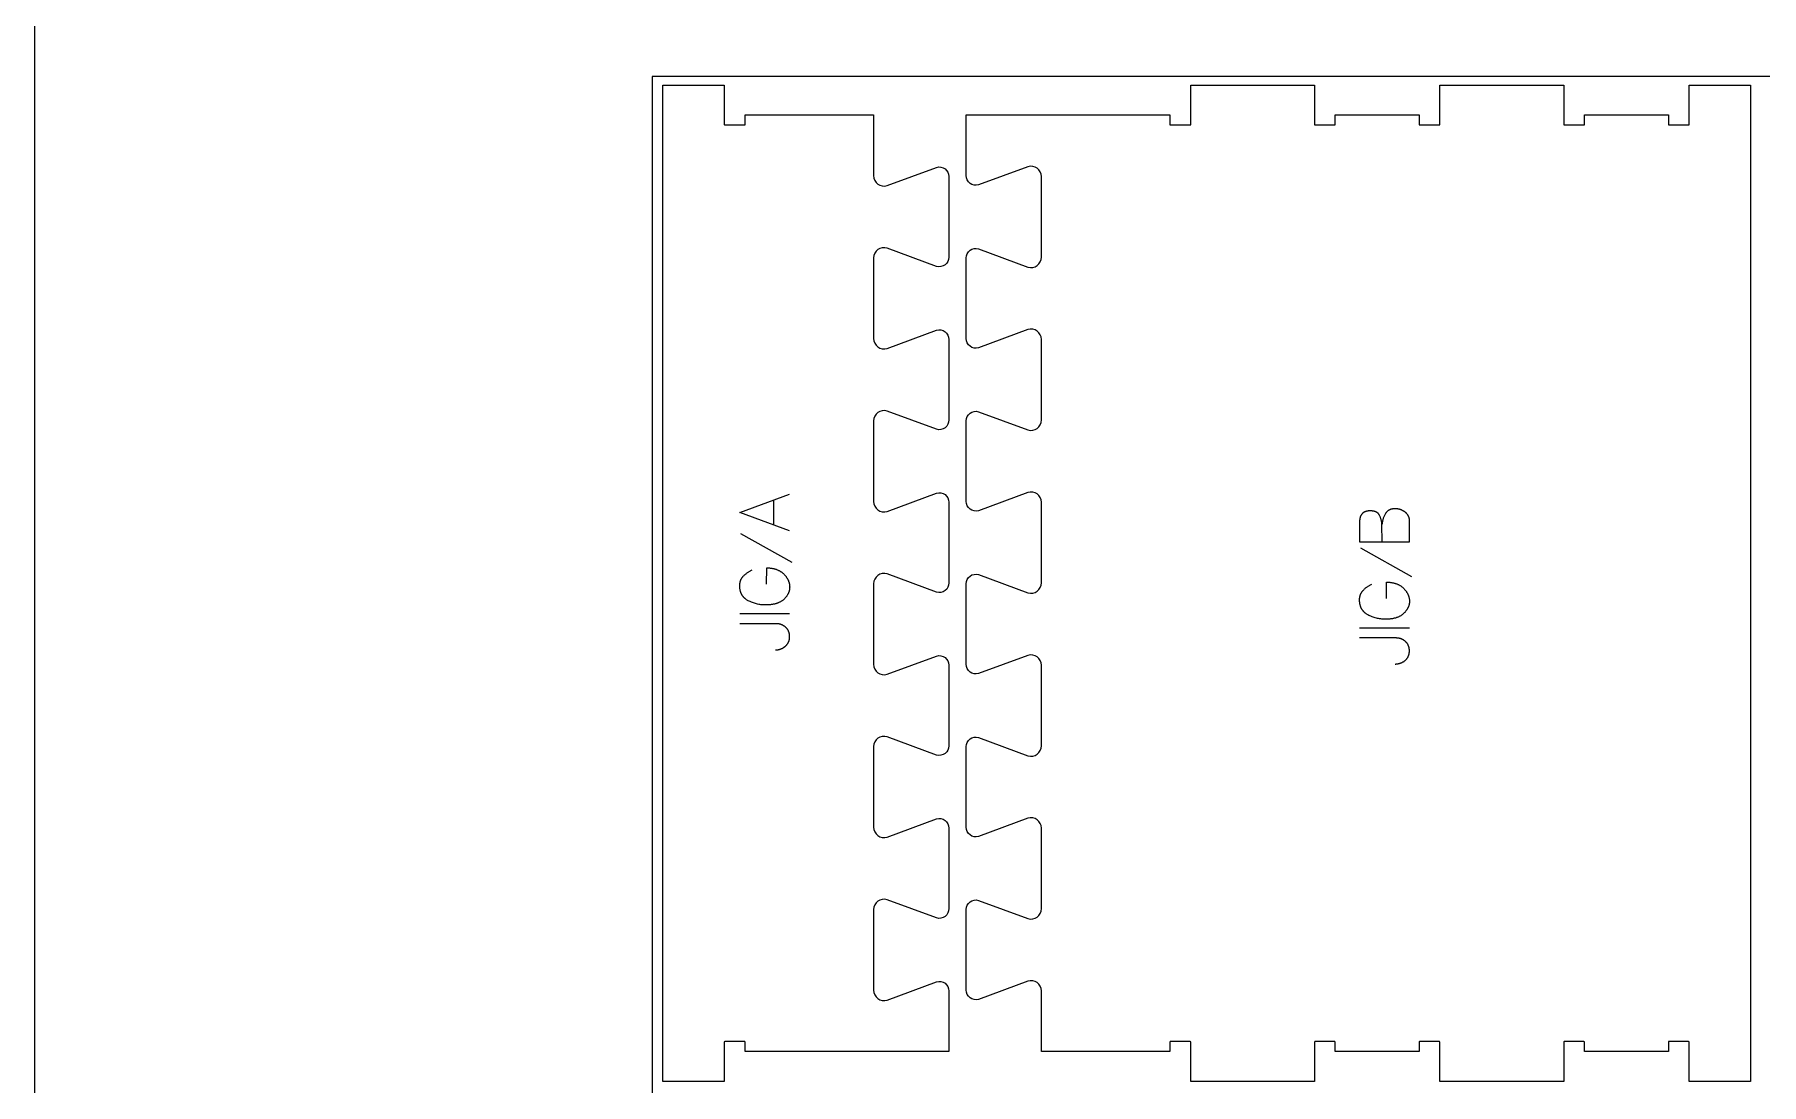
# Model space of a CAD drawing. Extents: x 0 to 12557, y 0 to 18214.
# Drawn here: x 0 to 1040, y 3044 to 3676 of the extents above; entities that cross this region are included whole.
import ezdxf

# ---------------------------------------------------------------- set-up
doc = ezdxf.new("R2010")
doc.units = 0
for name, color, linetype in [('0_SHEET_SPRUCEPLY_2440X122', 1, 'CONTINUOUS'), ('1_ANYTOOL_1MMDEEP_LABELS_S', 2, 'CONTINUOUS'), ('4_ANYTOOL_CUTTHROUGH_OUTSI', 5, 'CONTINUOUS'), ('DONOTCUT', 7, 'CONTINUOUS')]:
    doc.layers.add(name, color=color, linetype=linetype)

msp = doc.modelspace()

# ---------------------------------------------------------------- linework, layer by layer
at = {"layer": '0_SHEET_SPRUCEPLY_2440X122'}
msp.add_lwpolyline([(371.7, 3650.7), (371.7, 2430.7), (2771.7, 2430.7), (2771.7, 3650.7)], close=True, dxfattribs=at)
at = {"layer": '1_ANYTOOL_1MMDEEP_LABELS_S'}
for p, q in [((445, 3380.9), (445, 3395.8)), ((425, 3375.7), (455.8, 3358.5)), ((798.1, 3367.1), (828.8, 3349.9)), ((424.5, 3327.5), (454.5, 3327.5)), ((797.6, 3319), (827.6, 3319))]:
    msp.add_line(p, q, dxfattribs=at)
for points in [[(454.5, 3377.4), (424.5, 3388.3), (454.5, 3399.3)], [(797.6, 3370.6), (827.6, 3370.6), (827.6, 3380.2), (827.7, 3382.8), (827.7, 3383), (827.7, 3383.2), (827.7, 3383.4), (827.7, 3383.7), (827.6, 3383.9), (827.6, 3384.1), (827.6, 3384.3), (827.6, 3384.5), (827.5, 3384.7), (827.5, 3384.9), (827.4, 3385.1), (827.4, 3385.3), (827.3, 3385.5), (827.2, 3385.7), (827.2, 3385.9), (827.1, 3386), (827, 3386.2), (826.9, 3386.4), (826.8, 3386.6), (826.7, 3386.7), (826.6, 3386.9), (826.5, 3387.1), (826.4, 3387.2), (826.3, 3387.4), (826.1, 3387.5), (826, 3387.7), (825.9, 3387.8), (825.7, 3388), (825.6, 3388.1), (825.4, 3388.3), (825.3, 3388.4), (825.1, 3388.5), (824.9, 3388.7), (824.7, 3388.8), (824.6, 3388.9), (824.4, 3389), (824.2, 3389.1), (824, 3389.2), (823.9, 3389.3), (823.7, 3389.4), (823.5, 3389.5), (823.3, 3389.6), (823.1, 3389.7), (823, 3389.8), (822.8, 3389.9), (822.6, 3389.9), (822.4, 3390), (822.2, 3390.1), (822, 3390.2), (821.8, 3390.2), (821.6, 3390.3), (821.5, 3390.3), (821.3, 3390.4), (821.1, 3390.4), (820.9, 3390.4), (820.7, 3390.5), (820.5, 3390.5), (820.3, 3390.5), (820.1, 3390.6), (819.9, 3390.6), (819.7, 3390.6), (819.5, 3390.6), (819.3, 3390.6), (819.1, 3390.6), (818.8, 3390.6), (818.6, 3390.6), (818.3, 3390.6), (818.1, 3390.6), (817.8, 3390.5), (817.6, 3390.5), (817.4, 3390.5), (817.2, 3390.4), (817, 3390.4), (816.7, 3390.3), (816.5, 3390.3), (816.3, 3390.2), (816.1, 3390.1), (815.9, 3390), (815.7, 3390), (815.6, 3389.9), (815.5, 3389.8), (815.4, 3389.8), (815.3, 3389.7), (815.2, 3389.7), (815.1, 3389.6), (815, 3389.6), (815, 3389.5), (814.9, 3389.5), (814.8, 3389.4), (814.7, 3389.4), (814.6, 3389.3), (814.5, 3389.2), (814.5, 3389.2), (814.4, 3389.1), (814.3, 3389), (814.2, 3389), (814.2, 3388.9), (814.1, 3388.8), (814, 3388.8), (814, 3388.7), (813.9, 3388.6), (813.8, 3388.5), (813.7, 3388.4), (813.6, 3388.2), (813.4, 3388), (813.3, 3387.9), (813.2, 3387.7), (813, 3387.3), (812.8, 3387), (812.6, 3386.6), (812.4, 3386.2), (812.2, 3385.8), (812.1, 3385.4), (811.9, 3385), (811.8, 3384.6), (811.7, 3384.2), (811.6, 3383.7), (811.5, 3383.3), (811.4, 3382.9), (811.3, 3382.4), (811.2, 3382), (811.2, 3381.6), (811.1, 3381.1)], [(811.3, 3370.6), (811.1, 3381.1), (811.1, 3381.5), (811.1, 3381.9), (811, 3382.3), (811, 3382.7), (810.9, 3383), (810.8, 3383.4), (810.7, 3383.8), (810.6, 3384.1), (810.5, 3384.5), (810.4, 3384.8), (810.3, 3385.2), (810.2, 3385.5), (810, 3385.8), (809.9, 3386.2), (809.7, 3386.5), (809.6, 3386.8), (809.5, 3386.9), (809.5, 3387), (809.4, 3387), (809.4, 3387.1), (809.3, 3387.2), (809.3, 3387.3), (809.2, 3387.3), (809.2, 3387.4), (809.1, 3387.5), (809.1, 3387.5), (809, 3387.6), (809, 3387.7), (808.9, 3387.7), (808.8, 3387.8), (808.8, 3387.9), (808.7, 3387.9), (808.7, 3388), (808.6, 3388), (808.5, 3388.1), (808.5, 3388.1), (808.4, 3388.2), (808.3, 3388.2), (808.2, 3388.3), (808.2, 3388.3), (808.1, 3388.4), (808, 3388.4), (807.9, 3388.5), (807.9, 3388.5), (807.8, 3388.6), (807.7, 3388.6), (807.6, 3388.7), (807.5, 3388.7), (807.4, 3388.7), (807.3, 3388.8), (807.2, 3388.8), (807, 3388.9), (806.8, 3389), (806.6, 3389), (806.4, 3389.1), (806.2, 3389.1), (806, 3389.2), (805.7, 3389.2), (805.5, 3389.2), (805.3, 3389.3), (805.1, 3389.3), (804.8, 3389.3), (804.6, 3389.3), (804.3, 3389.3), (804.1, 3389.3), (803.7, 3389.3), (803.5, 3389.3), (803.3, 3389.3), (803.1, 3389.3), (802.9, 3389.3), (802.7, 3389.2), (802.5, 3389.2), (802.4, 3389.2), (802.2, 3389.2), (802, 3389.1), (801.9, 3389.1), (801.7, 3389), (801.5, 3389), (801.4, 3389), (801.2, 3388.9), (801.1, 3388.8), (800.9, 3388.8), (800.8, 3388.7), (800.6, 3388.7), (800.5, 3388.6), (800.4, 3388.5), (800.2, 3388.5), (800.1, 3388.4), (800, 3388.3), (799.9, 3388.2), (799.8, 3388.1), (799.6, 3388), (799.5, 3387.9), (799.4, 3387.9), (799.3, 3387.8), (799.2, 3387.7), (799.1, 3387.5), (799, 3387.4), (798.9, 3387.3), (798.8, 3387.2), (798.7, 3387.1), (798.7, 3387), (798.6, 3386.8), (798.5, 3386.7), (798.4, 3386.6), (798.4, 3386.4), (798.3, 3386.3), (798.2, 3386.2), (798.2, 3386), (798.1, 3385.9), (798, 3385.7), (798, 3385.6), (797.9, 3385.4), (797.9, 3385.2), (797.9, 3385.1), (797.8, 3384.9), (797.8, 3384.7), (797.7, 3384.6), (797.7, 3384.4), (797.7, 3384.2), (797.7, 3384), (797.6, 3383.8), (797.6, 3383.6), (797.6, 3383.4), (797.6, 3383), (797.6, 3382.6), (797.6, 3370.6)], [(440.7, 3345.3), (440.8, 3355.1), (441.6, 3355), (442.4, 3355), (442.8, 3354.9), (443.2, 3354.9), (443.5, 3354.8), (443.9, 3354.8), (444.3, 3354.7), (444.6, 3354.6), (445, 3354.6), (445.3, 3354.5), (445.7, 3354.4), (446, 3354.3), (446.4, 3354.2), (446.7, 3354.1), (447, 3353.9), (447.3, 3353.8), (447.6, 3353.7), (447.9, 3353.5), (448.2, 3353.4), (448.5, 3353.2), (448.8, 3353.1), (449, 3352.9), (449.3, 3352.7), (449.6, 3352.6), (449.8, 3352.4), (450.1, 3352.2), (450.3, 3352), (450.5, 3351.8), (450.8, 3351.6), (451, 3351.4), (451.2, 3351.1), (451.4, 3350.9), (451.6, 3350.7), (451.8, 3350.5), (452, 3350.2), (452.2, 3350), (452.4, 3349.8), (452.5, 3349.6), (452.7, 3349.3), (452.9, 3349.1), (453, 3348.9), (453.1, 3348.6), (453.3, 3348.4), (453.4, 3348.2), (453.5, 3347.9), (453.6, 3347.7), (453.8, 3347.4), (453.9, 3347.2), (453.9, 3346.9), (454, 3346.7), (454.1, 3346.5), (454.2, 3346.2), (454.3, 3346), (454.3, 3345.7), (454.4, 3345.5), (454.4, 3345.2), (454.5, 3345), (454.5, 3344.7), (454.5, 3344.4), (454.5, 3344.2), (454.5, 3343.9), (454.6, 3343.7), (454.6, 3343.4), (454.5, 3343.2), (454.5, 3342.9), (454.5, 3342.6), (454.5, 3342.4), (454.4, 3342.1), (454.4, 3341.9), (454.4, 3341.6), (454.3, 3341.4), (454.2, 3341.1), (454.2, 3340.9), (454.1, 3340.7), (454, 3340.4), (453.9, 3340.2), (453.8, 3339.9), (453.7, 3339.7), (453.6, 3339.5), (453.5, 3339.2), (453.3, 3339), (453.2, 3338.8), (453.1, 3338.5), (452.9, 3338.3), (452.8, 3338.1), (452.6, 3337.8), (452.4, 3337.6), (452.2, 3337.4), (452.1, 3337.2), (451.9, 3337), (451.7, 3336.7), (451.5, 3336.5), (451.3, 3336.3), (451, 3336.1), (450.8, 3335.9), (450.6, 3335.7), (450.3, 3335.5), (450.1, 3335.3), (449.8, 3335.1), (449.6, 3334.9), (449.3, 3334.7), (449, 3334.6), (448.7, 3334.4), (448.4, 3334.3), (448.1, 3334.1), (447.8, 3334), (447.5, 3333.9), (447.2, 3333.7), (446.8, 3333.6), (446.5, 3333.5), (446.2, 3333.4), (445.8, 3333.3), (445.4, 3333.2), (445.1, 3333.1), (444.7, 3333.1), (444.3, 3333), (443.9, 3332.9), (443.5, 3332.9), (443.1, 3332.8), (442.7, 3332.8), (441.8, 3332.7), (440.9, 3332.7), (440, 3332.7), (439.3, 3332.7), (438.7, 3332.7), (438, 3332.8), (437.3, 3332.8), (436.7, 3332.9), (436, 3333), (435.3, 3333.2), (434.7, 3333.3), (434, 3333.5), (433.4, 3333.7), (432.7, 3333.9), (432.1, 3334.2), (431.5, 3334.4), (430.8, 3334.7), (430.2, 3335), (429.5, 3335.3), (429.2, 3335.5), (428.9, 3335.7), (428.6, 3335.9), (428.4, 3336.1), (428.1, 3336.3), (428, 3336.4), (427.8, 3336.5), (427.7, 3336.6), (427.6, 3336.7), (427.5, 3336.8), (427.3, 3336.9), (427.2, 3337), (427.1, 3337.1), (427, 3337.2), (426.9, 3337.4), (426.8, 3337.5), (426.7, 3337.6), (426.6, 3337.7), (426.5, 3337.9), (426.4, 3338), (426.3, 3338.1), (426.2, 3338.2), (426.1, 3338.4), (426, 3338.5), (425.9, 3338.7), (425.9, 3338.8), (425.8, 3338.9), (425.7, 3339.1), (425.6, 3339.2), (425.5, 3339.4), (425.5, 3339.5), (425.4, 3339.7), (425.3, 3339.8), (425.3, 3340), (425.2, 3340.1), (425.2, 3340.3), (425.1, 3340.4), (425, 3340.7), (424.9, 3341.1), (424.8, 3341.4), (424.8, 3341.8), (424.7, 3342.1), (424.6, 3342.5), (424.6, 3342.8), (424.6, 3343.2), (424.5, 3343.6), (424.5, 3344), (424.5, 3344.4), (424.5, 3344.6), (424.5, 3344.8), (424.5, 3345), (424.5, 3345.2), (424.6, 3345.4), (424.6, 3345.7), (424.6, 3345.9), (424.7, 3346.1), (424.7, 3346.3), (424.7, 3346.5), (424.8, 3346.7), (424.8, 3346.9), (424.9, 3347.1), (424.9, 3347.2), (425, 3347.4), (425.1, 3347.6), (425.2, 3347.8), (425.2, 3348), (425.3, 3348.2), (425.4, 3348.3), (425.5, 3348.5), (425.6, 3348.7), (425.7, 3348.8), (425.8, 3349), (425.9, 3349.2), (426, 3349.3), (426.1, 3349.5), (426.3, 3349.6), (426.4, 3349.8), (426.5, 3349.9), (426.6, 3350.1), (426.8, 3350.2), (427.1, 3350.5), (427.4, 3350.8), (427.7, 3351), (428, 3351.3), (428.3, 3351.5), (428.6, 3351.8), (428.9, 3352), (429.2, 3352.2), (429.5, 3352.5), (429.9, 3352.7), (430.2, 3352.9), (430.5, 3353.1), (430.9, 3353.3), (431.2, 3353.5), (431.6, 3353.7), (431.9, 3353.9)], [(813.8, 3336.7), (813.8, 3346.5), (814.7, 3346.5), (815.5, 3346.4), (815.9, 3346.4), (816.2, 3346.3), (816.6, 3346.3), (817, 3346.2), (817.4, 3346.1), (817.7, 3346.1), (818.1, 3346), (818.4, 3345.9), (818.8, 3345.8), (819.1, 3345.7), (819.4, 3345.6), (819.8, 3345.5), (820.1, 3345.4), (820.4, 3345.2), (820.7, 3345.1), (821, 3345), (821.3, 3344.8), (821.6, 3344.7), (821.8, 3344.5), (822.1, 3344.4), (822.4, 3344.2), (822.6, 3344), (822.9, 3343.8), (823.1, 3343.6), (823.4, 3343.4), (823.6, 3343.2), (823.9, 3343), (824.1, 3342.8), (824.3, 3342.6), (824.5, 3342.4), (824.7, 3342.1), (824.9, 3341.9), (825.1, 3341.7), (825.3, 3341.5), (825.4, 3341.2), (825.6, 3341), (825.8, 3340.8), (825.9, 3340.5), (826.1, 3340.3), (826.2, 3340.1), (826.4, 3339.8), (826.5, 3339.6), (826.6, 3339.3), (826.7, 3339.1), (826.8, 3338.9), (826.9, 3338.6), (827, 3338.4), (827.1, 3338.1), (827.2, 3337.9), (827.3, 3337.6), (827.3, 3337.4), (827.4, 3337.1), (827.4, 3336.9), (827.5, 3336.6), (827.5, 3336.4), (827.6, 3336.1), (827.6, 3335.9), (827.6, 3335.6), (827.6, 3335.4), (827.6, 3335.1), (827.6, 3334.8), (827.6, 3334.6), (827.6, 3334.3), (827.6, 3334.1), (827.6, 3333.8), (827.5, 3333.6), (827.5, 3333.3), (827.4, 3333.1), (827.4, 3332.8), (827.3, 3332.6), (827.2, 3332.3), (827.2, 3332.1), (827.1, 3331.8), (827, 3331.6), (826.9, 3331.4), (826.8, 3331.1), (826.7, 3330.9), (826.5, 3330.7), (826.4, 3330.4), (826.3, 3330.2), (826.1, 3330), (826, 3329.7), (825.8, 3329.5), (825.7, 3329.3), (825.5, 3329.1), (825.3, 3328.8), (825.1, 3328.6), (825, 3328.4), (824.8, 3328.2), (824.5, 3328), (824.3, 3327.7), (824.1, 3327.5), (823.9, 3327.3), (823.7, 3327.1), (823.4, 3326.9), (823.2, 3326.7), (822.9, 3326.5), (822.6, 3326.4), (822.4, 3326.2), (822.1, 3326), (821.8, 3325.9), (821.5, 3325.7), (821.2, 3325.6), (820.9, 3325.4), (820.6, 3325.3), (820.3, 3325.2), (819.9, 3325.1), (819.6, 3325), (819.2, 3324.8), (818.9, 3324.7), (818.5, 3324.7), (818.1, 3324.6), (817.8, 3324.5), (817.4, 3324.4), (817, 3324.4), (816.6, 3324.3), (816.2, 3324.3), (815.8, 3324.2), (814.9, 3324.1), (814, 3324.1), (813.1, 3324.1), (812.4, 3324.1), (811.8, 3324.1), (811.1, 3324.2), (810.4, 3324.3), (809.7, 3324.4), (809.1, 3324.5), (808.4, 3324.6), (807.8, 3324.8), (807.1, 3324.9), (806.5, 3325.1), (805.8, 3325.4), (805.2, 3325.6), (804.5, 3325.9), (803.9, 3326.1), (803.3, 3326.4), (802.6, 3326.8), (802.3, 3326.9), (802, 3327.1), (801.7, 3327.3), (801.4, 3327.5), (801.2, 3327.7), (801, 3327.8), (800.9, 3327.9), (800.8, 3328), (800.7, 3328.1), (800.5, 3328.2), (800.4, 3328.3), (800.3, 3328.5), (800.2, 3328.6), (800.1, 3328.7), (800, 3328.8), (799.9, 3328.9), (799.8, 3329), (799.7, 3329.2), (799.6, 3329.3), (799.5, 3329.4), (799.4, 3329.6), (799.3, 3329.7), (799.2, 3329.8), (799.1, 3330), (799, 3330.1), (798.9, 3330.2), (798.8, 3330.4), (798.8, 3330.5), (798.7, 3330.7), (798.6, 3330.8), (798.6, 3330.9), (798.5, 3331.1), (798.4, 3331.2), (798.4, 3331.4), (798.3, 3331.6), (798.2, 3331.7), (798.2, 3331.9), (798.1, 3332.2), (798, 3332.5), (797.9, 3332.9), (797.8, 3333.2), (797.8, 3333.5), (797.7, 3333.9), (797.7, 3334.3), (797.6, 3334.6), (797.6, 3335), (797.6, 3335.4), (797.6, 3335.8), (797.6, 3336), (797.6, 3336.2), (797.6, 3336.5), (797.6, 3336.7), (797.6, 3336.9), (797.7, 3337.1), (797.7, 3337.3), (797.7, 3337.5), (797.8, 3337.7), (797.8, 3337.9), (797.9, 3338.1), (797.9, 3338.3), (798, 3338.5), (798, 3338.7), (798.1, 3338.9), (798.2, 3339.1), (798.2, 3339.2), (798.3, 3339.4), (798.4, 3339.6), (798.5, 3339.8), (798.6, 3339.9), (798.7, 3340.1), (798.8, 3340.3), (798.9, 3340.4), (799, 3340.6), (799.1, 3340.8), (799.2, 3340.9), (799.3, 3341.1), (799.5, 3341.2), (799.6, 3341.4), (799.7, 3341.5), (799.9, 3341.6), (800.1, 3341.9), (800.4, 3342.2), (800.7, 3342.5), (801, 3342.7), (801.3, 3343), (801.6, 3343.2), (802, 3343.5), (802.3, 3343.7), (802.6, 3343.9), (802.9, 3344.1), (803.3, 3344.3), (803.6, 3344.5), (803.9, 3344.7), (804.3, 3344.9), (804.6, 3345.1), (805, 3345.3)], [(446, 3305.7), (446.2, 3305.7), (446.4, 3305.7), (446.6, 3305.7), (446.9, 3305.7), (447.1, 3305.8), (447.3, 3305.8), (447.5, 3305.8), (447.6, 3305.8), (447.8, 3305.9), (448, 3305.9), (448.2, 3306), (448.4, 3306), (448.6, 3306.1), (448.8, 3306.1), (449, 3306.2), (449.2, 3306.3), (449.4, 3306.3), (449.5, 3306.4), (449.7, 3306.5), (449.9, 3306.6), (450.1, 3306.6), (450.3, 3306.7), (450.4, 3306.8), (450.6, 3306.9), (450.8, 3307), (450.9, 3307.2), (451.1, 3307.3), (451.3, 3307.4), (451.5, 3307.5), (451.6, 3307.6), (451.8, 3307.8), (451.9, 3307.9), (452.1, 3308), (452.3, 3308.2), (452.4, 3308.3), (452.5, 3308.5), (452.7, 3308.6), (452.8, 3308.8), (452.9, 3308.9), (453.1, 3309.1), (453.2, 3309.3), (453.3, 3309.4), (453.4, 3309.6), (453.5, 3309.8), (453.6, 3309.9), (453.7, 3310.1), (453.8, 3310.3), (453.9, 3310.5), (453.9, 3310.6), (454, 3310.8), (454.1, 3311), (454.2, 3311.2), (454.2, 3311.4), (454.3, 3311.6), (454.3, 3311.8), (454.4, 3312), (454.4, 3312.2), (454.4, 3312.4), (454.4, 3312.6), (454.5, 3312.8), (454.5, 3313.1), (454.5, 3313.3), (454.5, 3313.5), (454.5, 3313.7), (454.5, 3313.9), (454.5, 3314.1), (454.5, 3314.3), (454.5, 3314.6), (454.5, 3314.8), (454.4, 3315), (454.4, 3315.2), (454.4, 3315.3), (454.3, 3315.5), (454.3, 3315.7), (454.2, 3315.9), (454.2, 3316.1), (454.1, 3316.3), (454.1, 3316.5), (454, 3316.6), (453.9, 3316.8), (453.8, 3317), (453.8, 3317.2), (453.7, 3317.3), (453.6, 3317.5), (453.5, 3317.7), (453.4, 3317.8), (453.3, 3318), (453.2, 3318.1), (453.1, 3318.3), (453, 3318.4), (452.8, 3318.6), (452.7, 3318.7), (452.6, 3318.9), (452.4, 3319), (452.3, 3319.1), (452.2, 3319.3), (452, 3319.4), (451.9, 3319.5), (451.7, 3319.7), (451.5, 3319.8), (451.4, 3319.9), (451.2, 3320), (451.1, 3320.1), (450.9, 3320.2), (450.7, 3320.3), (450.6, 3320.4), (450.4, 3320.5), (450.2, 3320.6), (450.1, 3320.7), (449.9, 3320.7), (449.7, 3320.8), (449.5, 3320.9), (449.4, 3321), (449.2, 3321), (449, 3321.1), (448.8, 3321.1), (448.6, 3321.2), (448.4, 3321.2), (448.2, 3321.3), (448, 3321.3), (447.8, 3321.3), (447.6, 3321.4), (447.4, 3321.4), (447.2, 3321.4), (447, 3321.4), (446.8, 3321.4), (446.6, 3321.4), (446.4, 3321.4), (424.5, 3321.4)], [(819.1, 3297.1), (819.3, 3297.1), (819.5, 3297.1), (819.7, 3297.2), (819.9, 3297.2), (820.1, 3297.2), (820.3, 3297.2), (820.5, 3297.2), (820.7, 3297.3), (820.9, 3297.3), (821.1, 3297.4), (821.3, 3297.4), (821.5, 3297.4), (821.7, 3297.5), (821.9, 3297.6), (822.1, 3297.6), (822.3, 3297.7), (822.4, 3297.8), (822.6, 3297.8), (822.8, 3297.9), (823, 3298), (823.2, 3298.1), (823.3, 3298.2), (823.5, 3298.3), (823.7, 3298.4), (823.9, 3298.5), (824, 3298.6), (824.2, 3298.7), (824.4, 3298.8), (824.5, 3298.9), (824.7, 3299.1), (824.9, 3299.2), (825, 3299.3), (825.2, 3299.5), (825.3, 3299.6), (825.5, 3299.8), (825.6, 3299.9), (825.8, 3300.1), (825.9, 3300.2), (826, 3300.4), (826.1, 3300.5), (826.3, 3300.7), (826.4, 3300.9), (826.5, 3301), (826.6, 3301.2), (826.7, 3301.4), (826.8, 3301.5), (826.9, 3301.7), (826.9, 3301.9), (827, 3302.1), (827.1, 3302.3), (827.2, 3302.5), (827.2, 3302.6), (827.3, 3302.8), (827.3, 3303), (827.4, 3303.2), (827.4, 3303.4), (827.5, 3303.6), (827.5, 3303.8), (827.5, 3304.1), (827.6, 3304.3), (827.6, 3304.5), (827.6, 3304.7), (827.6, 3304.9), (827.6, 3305.2), (827.6, 3305.4), (827.6, 3305.6), (827.6, 3305.8), (827.6, 3306), (827.5, 3306.2), (827.5, 3306.4), (827.5, 3306.6), (827.4, 3306.8), (827.4, 3307), (827.4, 3307.2), (827.3, 3307.4), (827.3, 3307.5), (827.2, 3307.7), (827.1, 3307.9), (827.1, 3308.1), (827, 3308.3), (826.9, 3308.4), (826.8, 3308.6), (826.8, 3308.8), (826.7, 3308.9), (826.6, 3309.1), (826.5, 3309.3), (826.4, 3309.4), (826.3, 3309.6), (826.2, 3309.7), (826, 3309.9), (825.9, 3310), (825.8, 3310.2), (825.7, 3310.3), (825.5, 3310.4), (825.4, 3310.6), (825.2, 3310.7), (825.1, 3310.9), (824.9, 3311), (824.8, 3311.1), (824.6, 3311.2), (824.5, 3311.3), (824.3, 3311.4), (824.2, 3311.6), (824, 3311.7), (823.8, 3311.8), (823.7, 3311.9), (823.5, 3311.9), (823.3, 3312), (823.1, 3312.1), (823, 3312.2), (822.8, 3312.3), (822.6, 3312.3), (822.4, 3312.4), (822.3, 3312.5), (822.1, 3312.5), (821.9, 3312.6), (821.7, 3312.6), (821.5, 3312.7), (821.3, 3312.7), (821.1, 3312.7), (820.9, 3312.8), (820.7, 3312.8), (820.5, 3312.8), (820.3, 3312.8), (820.1, 3312.8), (819.9, 3312.9), (819.7, 3312.9), (819.5, 3312.9), (797.6, 3312.9)]]:
    msp.add_lwpolyline(points, dxfattribs=at)
at = {"layer": '4_ANYTOOL_CUTTHROUGH_OUTSI'}
for points in [[(505.1, 3591, 0.502397), (513.2, 3585, 0.015604), (513.2, 3585), (543, 3596, -0.501976), (550.4, 3590.5), (550.4, 3542, -0.501976), (543, 3536.4), (513.2, 3547.4, 0.015611), (513.2, 3547.4, 0.502397), (505.1, 3541.5), (505.1, 3493, 0.502397), (513.2, 3487, 0.015604), (513.2, 3487), (543, 3498, -0.501976), (550.4, 3492.5), (550.4, 3444, -0.501976), (543, 3438.4), (513.2, 3449.4, 0.015611), (513.2, 3449.4, 0.502397), (505.1, 3443.5), (505.1, 3395, 0.502397), (513.2, 3389, 0.015604), (513.2, 3389), (543, 3400, -0.501976), (550.4, 3394.5), (550.4, 3346, -0.501976), (543, 3340.4), (513.2, 3351.4, 0.015611), (513.2, 3351.4, 0.502397), (505.1, 3345.5), (505.1, 3297, 0.502397), (513.2, 3291, 0.015604), (513.2, 3291), (543, 3302, -0.501976), (550.4, 3296.5), (550.4, 3248, -0.501976), (543, 3242.4), (513.2, 3253.4, 0.015611), (513.2, 3253.4, 0.502397), (505.1, 3247.5), (505.1, 3199, 0.502397), (513.2, 3193, 0.015604), (513.2, 3193), (543, 3204, -0.501976), (550.4, 3198.5), (550.4, 3150, -0.501976), (543, 3144.4), (513.2, 3155.4, 0.015611), (513.2, 3155.4, 0.502397), (505.1, 3149.5), (505.1, 3101, 0.502397), (513.2, 3095, 0.015604), (513.2, 3095), (543, 3106, -0.501977), (550.4, 3100.5), (550.4, 3064), (427.7, 3064), (427.7, 3069.7, 0.414214), (427.5, 3070), (415.5, 3070, 0.414214), (415.2, 3069.7), (415.2, 3046), (378.2, 3046), (378.2, 3645.5), (415.2, 3645.5), (415.2, 3621.7, 0.414214), (415.5, 3621.5), (427.5, 3621.5, 0.414214), (427.7, 3621.7), (427.7, 3627.5), (505.1, 3627.5)], [(606.1, 3100.5, 0.502397), (598, 3106.4, 0.015604), (598, 3106.4), (568.2, 3095.4, -0.501976), (560.9, 3101), (560.9, 3149.5, -0.501976), (568.2, 3155), (598, 3144, 0.015611), (598, 3144, 0.502397), (606.1, 3150), (606.1, 3198.5, 0.502397), (598, 3204.4, 0.015604), (598, 3204.4), (568.2, 3193.4, -0.501976), (560.9, 3199), (560.9, 3247.5, -0.501976), (568.2, 3253), (598, 3242, 0.015611), (598, 3242, 0.502397), (606.1, 3248), (606.1, 3296.5, 0.502397), (598, 3302.4, 0.015604), (598, 3302.4), (568.2, 3291.4, -0.501976), (560.9, 3297), (560.9, 3345.5, -0.501976), (568.2, 3351), (598, 3340, 0.015611), (598, 3340, 0.502397), (606.1, 3346), (606.1, 3394.5, 0.502397), (598, 3400.4, 0.015604), (598, 3400.4), (568.2, 3389.4, -0.501976), (560.9, 3395), (560.9, 3443.5, -0.501976), (568.2, 3449), (598, 3438, 0.015611), (598, 3438, 0.502397), (606.1, 3444), (606.1, 3492.5, 0.502397), (598, 3498.4, 0.015604), (598, 3498.4), (568.2, 3487.4, -0.501976), (560.9, 3493), (560.9, 3541.5, -0.501976), (568.2, 3547), (598, 3536, 0.015611), (598, 3536, 0.502397), (606.1, 3542), (606.1, 3590.5, 0.502397), (598, 3596.4, 0.015604), (598, 3596.4), (568.2, 3585.4, -0.501977), (560.9, 3591), (560.9, 3627.5), (683.5, 3627.5), (683.5, 3621.7, 0.414214), (683.7, 3621.5), (695.7, 3621.5, 0.414214), (696, 3621.7), (696, 3645.5), (770.5, 3645.5), (770.5, 3621.7, 0.414214), (770.7, 3621.5), (782.7, 3621.5, 0.414214), (783, 3621.7), (783, 3627.5), (833.5, 3627.5), (833.5, 3621.7, 0.414214), (833.7, 3621.5), (845.7, 3621.5, 0.414214), (846, 3621.7), (846, 3645.5), (920.5, 3645.5), (920.5, 3621.7, 0.414214), (920.7, 3621.5), (932.7, 3621.5, 0.414214), (933, 3621.7), (933, 3627.5), (983.5, 3627.5), (983.5, 3621.7, 0.414214), (983.7, 3621.5), (995.7, 3621.5, 0.414214), (996, 3621.7), (996, 3645.5), (1033, 3645.5), (1033, 3046), (996, 3046), (996, 3069.7, 0.414214), (995.7, 3070), (983.7, 3070, 0.414214), (983.5, 3069.7), (983.5, 3064), (933, 3064), (933, 3069.7, 0.414214), (932.7, 3070), (920.7, 3070, 0.414214), (920.5, 3069.7), (920.5, 3046), (846, 3046), (846, 3069.7, 0.414214), (845.7, 3070), (833.7, 3070, 0.414214), (833.5, 3069.7), (833.5, 3064), (783, 3064), (783, 3069.7, 0.414214), (782.7, 3070), (770.7, 3070, 0.414214), (770.5, 3069.7), (770.5, 3046), (696, 3046), (696, 3069.7, 0.414214), (695.7, 3070), (683.7, 3070, 0.414214), (683.5, 3069.7), (683.5, 3064), (606.1, 3064)]]:
    msp.add_lwpolyline(points, format="xyb", close=True, dxfattribs=at)
at = {"layer": 'DONOTCUT'}
msp.add_lwpolyline([(0, 0), (3183.4, 0), (3183.4, 4900), (0, 4900)], close=True, dxfattribs=at)

doc.saveas('drawing.dxf')
